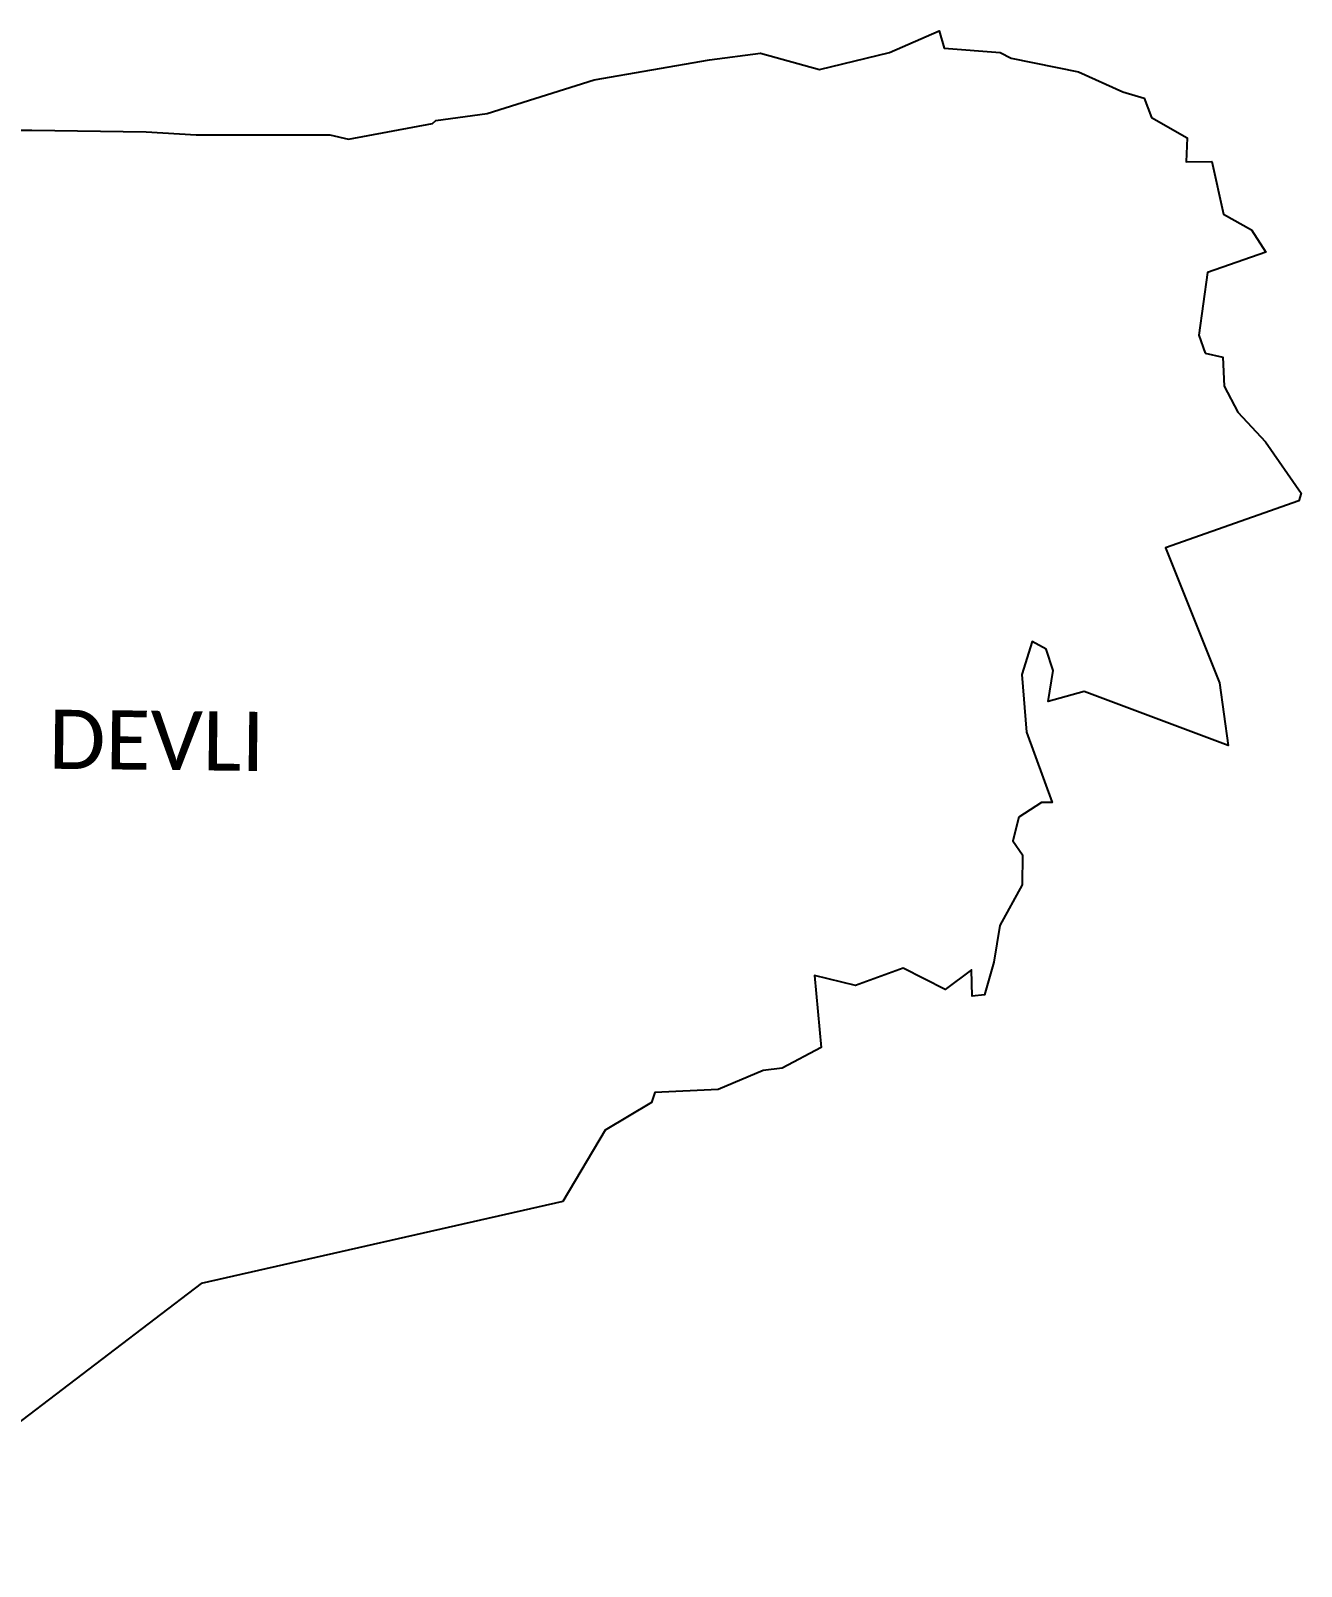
# Model space of a CAD drawing. Header units: metres. Extents: x 337871 to 344397, y 1770226 to 1774449.
# Drawn here: x 340935 to 344397, y 1770264 to 1774449 of the extents above; entities that cross this region are included whole.
import ezdxf

# ---------------------------------------------------------------- set-up
doc = ezdxf.new("R2010")
doc.units = ezdxf.units.M
doc.layers.add('VILLAGE BOUNDRY', color=10, linetype='Continuous')
doc.layers.add('VILLAGE NAME', color=250, linetype='Continuous')

msp = doc.modelspace()

# ---------------------------------------------------------------- linework, layer by layer
at = {"layer": 'VILLAGE BOUNDRY', "color": 3, "true_color": 0x00ff00}
for points in [[(340900.4, 1774178.4, 0), (340938.1, 1774178.4, 0), (341249.4, 1774173.6, 0), (341385.8, 1774165.7, 0), (341749.5, 1774165.6, 0), (341801.1, 1774153.6, 0), (342029.4, 1774196.7, 0), (342038.3, 1774204.8, 0), (342178.5, 1774223.9, 0), (342469.8, 1774315.6, 0), (342784, 1774369.6, 0), (342923.6, 1774388.2, 0), (343084, 1774343.7, 0), (343275.1, 1774390.2, 0), (343409.8, 1774449.4, 0), (343423.5, 1774401.7, 0), (343576.1, 1774389.6, 0), (343606.3, 1774374.6, 0), (343789.3, 1774337.2, 0), (343910.1, 1774282.7, 0), (343968.6, 1774265.3, 0), (343988.9, 1774212.9, 0), (344086.1, 1774157, 0), (344083.4, 1774091.7, 0), (344153.1, 1774093.3, 0), (344185.1, 1773949.1, 0), (344261.1, 1773906.3, 0), (344300, 1773845.6, 0), (344141, 1773790.7, 0), (344117.1, 1773619.7, 0), (344135.1, 1773570.6, 0)], [(344135.1, 1773570.6, 0), (344183, 1773559.6, 0), (344186.5, 1773480.4, 0), (344223.8, 1773409.3, 0), (344299.5, 1773328.8, 0), (344396.7, 1773188.7, 0), (344389.6, 1773168, 0), (344026.6, 1773040.1, 0), (344173.7, 1772671.9, 0), (344197.2, 1772501, 0), (343804.8, 1772648.2, 0), (343707, 1772621, 0), (343721.1, 1772705.3, 0), (343701.9, 1772763.5, 0), (343663, 1772784.2, 0), (343635.6, 1772694.9, 0), (343647.8, 1772537.4, 0), (343718.3, 1772346, 0), (343688.7, 1772346, 0), (343627.2, 1772305.6, 0), (343610.8, 1772240.9, 0), (343637.5, 1772203.1, 0), (343635.9, 1772121, 0), (343575.1, 1772010.6, 0), (343559.3, 1771910.9, 0), (343533.2, 1771821.7, 0), (343499.9, 1771817.6, 0), (343497.9, 1771889.6, 0), (343426.8, 1771835.9, 0), (343312.1, 1771894, 0), (343182.2, 1771847.4, 0), (343070.4, 1771874.4, 0), (343089, 1771678.2, 0), (342982.1, 1771621.6, 0), (342930.6, 1771615, 0), (342807.8, 1771563.6, 0), (342635.8, 1771554.9, 0), (342626.7, 1771528, 0), (342500, 1771452.8, 0), (342385.1, 1771257.9, 0), (341399.6, 1771034.4, 0), (340388.4, 1770264, 0)]]:
    msp.add_polyline3d(points, dxfattribs=at)

# ---------------------------------------------------------------- texts
at = {"layer": 'VILLAGE NAME', "insert": (340984.9, 1772599), "char_height": 161.109, "attachment_point": 1, "rotation": 359.3742}
msp.add_mtext_dynamic_manual_height_columns('{\\fCalibri|b0|i0|c0|p34;DEVLI}', width=1589.786, gutter_width=805.5, heights=[0], dxfattribs=at)

doc.saveas('drawing.dxf')
